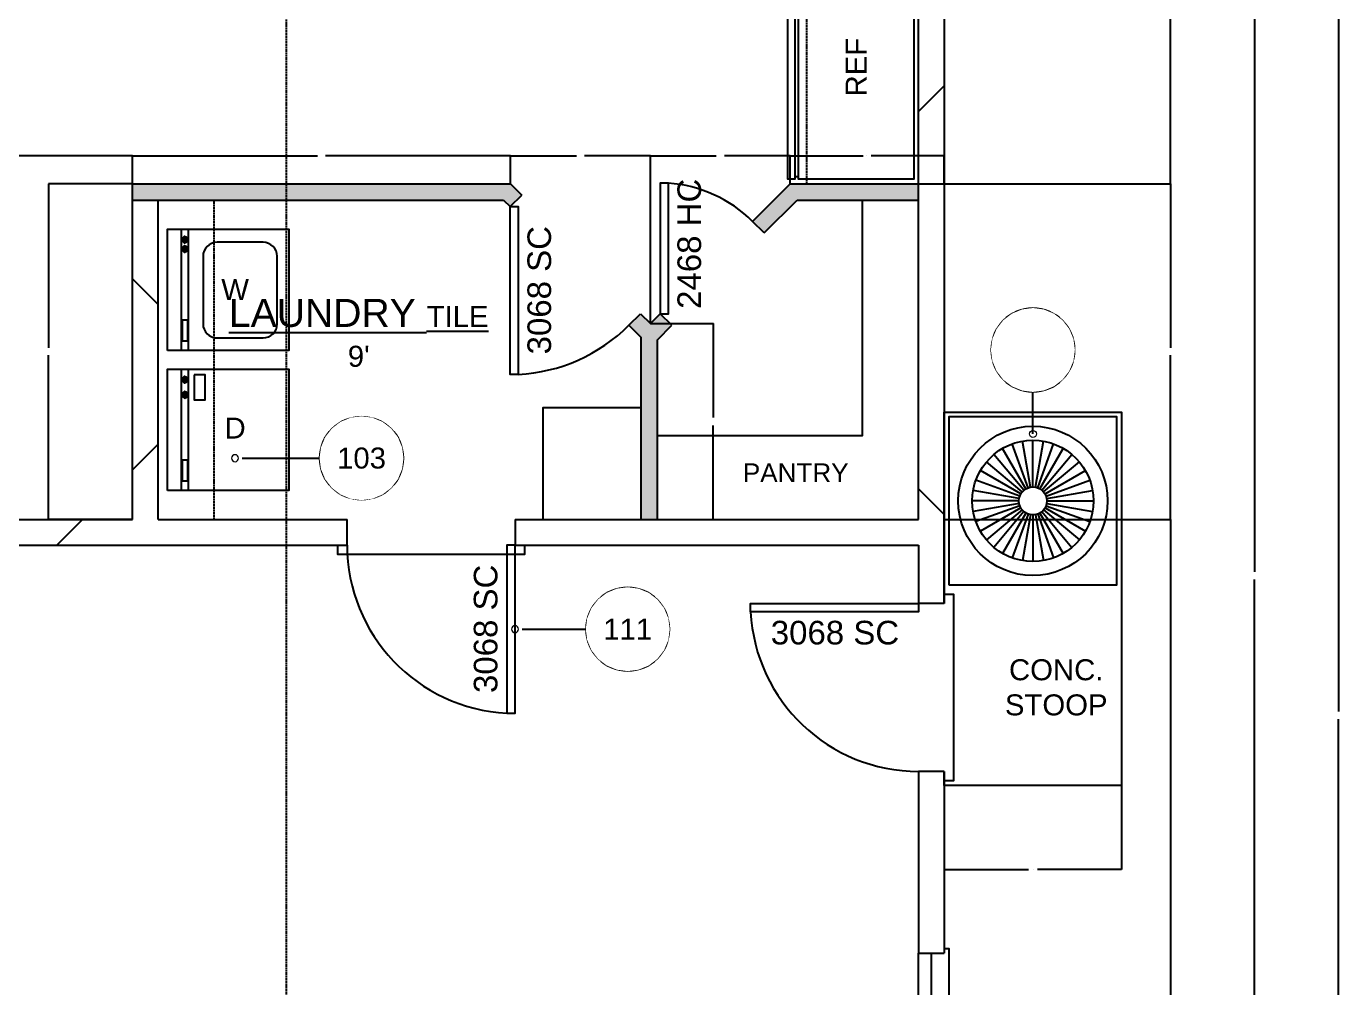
# Model space of a CAD drawing. Header units: inches. Extents: x -534 to 518, y -402 to 336.
# Drawn here: x 150.9 to 432.2, y -82.4 to 123.7 of the extents above; entities that cross this region are included whole.
import ezdxf

# ---------------------------------------------------------------- set-up
doc = ezdxf.new("R2010")
doc.units = ezdxf.units.IN
doc.header["$LTSCALE"] = 48
doc.header["$MEASUREMENT"] = 0
doc.header["$PDMODE"] = 1
doc.header["$PDSIZE"] = -2
doc.linetypes.add('DASH_4', pattern=[0.004511712, 0.003, -0.001511712])
doc.linetypes.add('HIDDEN2', pattern=[0.0045000000000000005, 0.003, -0.0015])
doc.layers.get('0').update_dxf_attribs({"lineweight": 25})
doc.layers.get('DEFPOINTS').update_dxf_attribs({"lineweight": 25})
for name, color, linetype, lineweight, true_color in [('1-CAB', 40, 'Continuous', 25, 0xffbf00), ('1-DIM', 22, 'Continuous', 25, 0xcc3300), ('1-DOOR', 9, 'Continuous', 25, 0xc0c0c0), ('1-FIX', 1, 'Continuous', 25, 0xff0000), ('1-FIX-F', 1, 'Continuous', 25, 0xff0000), ('1-MISC', 40, 'Continuous', 25, 0xffbf00), ('1-POCHE', 8, 'Continuous', 25, 0x808080), ('1-WALL', 3, 'Continuous', 25, 0x00ff00), ('1-WIN', 9, 'Continuous', 25, 0xc0c0c0)]:
    doc.layers.add(name, color=color, linetype=linetype, lineweight=lineweight, true_color=true_color)
for name, color, linetype, lineweight in [('1-RMNAME', 7, 'Continuous', 25), ('1-SECT', 7, 'Continuous', 25), ('1-TEXT', 7, 'Continuous', 25)]:
    doc.layers.add(name, color=color, linetype=linetype, lineweight=lineweight)
doc.styles.add('Arial', font='arial.ttf')
doc.dimstyles.new('ANNOT', dxfattribs={"dimtxt": 0.0833333333333333, "dimasz": 0.18, "dimexe": 0.0024, "dimexo": 0.0015, "dimgap": 0.00216, "dimtad": 1, "dimdec": 3, "dimdsep": 46, "dimlunit": 4, "dimtxsty": 'Arial', "dimblk": 'VW_SLASH', "dimblk1": 'VW_SLASH', "dimblk2": 'VW_SLASH', "dimcen": 0, "dimdle": 0.0024, "dimazin": 0, "dimtfac": 1, "dimtdec": 3, "dimtix": 1, "dimtmove": 0, "dimatfit": 0, "dimldrblk": 'VW_SLASH', "dimfxl": 1, "dimfrac": 2, "dimtolj": 1, "dimarcsym": 0})

# ---------------------------------------------------------------- blocks, each defined once
blk = doc.blocks.new('VW_SLASH')
at = {"color": 0, "linetype": 'ByBlock', "lineweight": -2, "transparency": 16777216}
blk.add_line((0.0133333333333333, 0), (-1, 0), dxfattribs=at)
at = {"color": 0, "linetype": 'Continuous', "lineweight": 5, "transparency": 16777216, "flags": 128}
blk.add_lwpolyline([(0.0057544497166874, 0.0057544497166874), (-0.0057544497166874, -0.0057544497166874)], dxfattribs=at)
blk = doc.blocks.new('*D9')
at = {"layer": '1-DIM', "color": 0, "lineweight": -2}
for p, q in [((347.6861388684384, 17.93284671532844), (396.1870388684436, 17.93284671532843)), ((396.1846388684436, 17.75284671532843), (396.1846388684436, -116.1734449513383)), ((396.1846388684435, -251.8871532846716), (396.1846388684435, -117.960861618005)), ((347.6861388684385, -252.0671532846716), (396.1870388684436, -252.0671532846716))]:
    blk.add_line(p, q, dxfattribs=at)
at = {"layer": 'DEFPOINTS', "color": 0}
for p in [(347.6846388684384, 17.93284671532844), (347.6846388684385, -252.0671532846716), (396.1846388684435, -252.0671532846716)]:
    blk.add_point(p, dxfattribs=at)
at = {"layer": '1-DIM', "color": 0, "lineweight": -2, "xscale": 0.18, "yscale": 0.18, "zscale": 0.18}
for p, rotation in [((396.1846388684436, 17.93284671532843), 89.99999999999999), ((396.1846388684435, -252.0671532846716), 270)]:
    blk.add_blockref('VW_SLASH', p, dxfattribs=dict(at, rotation=rotation))
at = {"layer": '1-DIM', "color": 0, "insert": (396.1846388684436, -117.0671532846716), "char_height": 0.0833333333333333, "attachment_point": 5, "rotation": 89.99999999999999, "style": 'Arial'}
blk.add_mtext('\\A1;22\'-6"', dxfattribs=at)
blk = doc.blocks.new('*D10')
at = {"layer": '1-DIM', "color": 0, "lineweight": -2}
for p, q in [((342.1861388684385, 89.93284671532841), (396.1870388684446, 89.9328467153284)), ((396.1846388684446, 89.75284671532839), (396.1846388684446, 54.7213883819951)), ((396.1846388684446, 18.11284671532843), (396.1846388684446, 53.14430504866175)), ((347.6861388684384, 17.93284671532844), (396.1870388684446, 17.93284671532843))]:
    blk.add_line(p, q, dxfattribs=at)
at = {"layer": 'DEFPOINTS', "color": 0}
for p in [(342.1846388684385, 89.93284671532841), (347.6846388684384, 17.93284671532844), (396.1846388684446, 17.93284671532843)]:
    blk.add_point(p, dxfattribs=at)
at = {"layer": '1-DIM', "color": 0, "lineweight": -2, "xscale": 0.18, "yscale": 0.18, "zscale": 0.18}
for p, rotation in [((396.1846388684446, 89.9328467153284), 90), ((396.1846388684446, 17.93284671532843), 270)]:
    blk.add_blockref('VW_SLASH', p, dxfattribs=dict(at, rotation=rotation))
at = {"layer": '1-DIM', "color": 0, "insert": (396.1846388684446, 53.93284671532842), "char_height": 0.0833333333333333, "attachment_point": 5, "rotation": 90, "style": 'Arial'}
blk.add_mtext("\\A1;6'", dxfattribs=at)
blk = doc.blocks.new('*D12')
at = {"layer": '1-DIM', "color": 0, "lineweight": -2}
for p, q in [((347.6861388684385, 263.9328467153284), (432.1870388684463, 263.9328467153284)), ((432.1846388684463, 263.7528467153284), (432.1846388684463, -23.24486161800496)), ((432.1846388684462, -311.8871532846716), (432.1846388684463, -24.88944495133831)), ((71.68613886843853, -312.0671532846716), (432.1870388684462, -312.0671532846716))]:
    blk.add_line(p, q, dxfattribs=at)
at = {"layer": 'DEFPOINTS', "color": 0}
for p in [(347.6846388684385, 263.9328467153284), (71.68463886843854, -312.0671532846716), (432.1846388684462, -312.0671532846716)]:
    blk.add_point(p, dxfattribs=at)
at = {"layer": '1-DIM', "color": 0, "lineweight": -2, "xscale": 0.18, "yscale": 0.18, "zscale": 0.18}
for p, rotation in [((432.1846388684463, 263.9328467153284), 89.99999999999999), ((432.1846388684462, -312.0671532846716), 270)]:
    blk.add_blockref('VW_SLASH', p, dxfattribs=dict(at, rotation=rotation))
at = {"layer": '1-DIM', "color": 0, "insert": (432.1846388684463, -24.0671532846716), "char_height": 0.0833333333333333, "attachment_point": 5, "rotation": 89.99999999999999, "style": 'Arial'}
blk.add_mtext("\\A1;48'", dxfattribs=at)
blk = doc.blocks.new('*D18')
at = {"layer": '1-DIM', "color": 0, "lineweight": -2}
for p, q in [((347.6861388684385, 263.9328467153284), (414.1870388684432, 263.9328467153284)), ((414.1846388684431, 263.7528467153284), (414.1846388684431, 6.755138381995096)), ((414.1846388684431, -251.8871532846716), (414.1846388684431, 5.110555048661752)), ((347.6861388684385, -252.0671532846716), (414.1870388684431, -252.0671532846716))]:
    blk.add_line(p, q, dxfattribs=at)
at = {"layer": 'DEFPOINTS', "color": 0}
for p in [(347.6846388684385, 263.9328467153284), (347.6846388684385, -252.0671532846716), (414.1846388684431, -252.0671532846716)]:
    blk.add_point(p, dxfattribs=at)
at = {"layer": '1-DIM', "color": 0, "lineweight": -2, "xscale": 0.18, "yscale": 0.18, "zscale": 0.18}
for p, rotation in [((414.1846388684431, 263.9328467153284), 90), ((414.1846388684431, -252.0671532846716), 270)]:
    blk.add_blockref('VW_SLASH', p, dxfattribs=dict(at, rotation=rotation))
at = {"layer": '1-DIM', "color": 0, "insert": (414.1846388684431, 5.932846715328424), "char_height": 0.0833333333333333, "attachment_point": 5, "rotation": 90, "style": 'Arial'}
blk.add_mtext("\\A1;43'", dxfattribs=at)
blk = doc.blocks.new('Group-14')
at = {"flags": 128}
blk.add_lwpolyline([(286.8059592119992, 62.05416705888903), (288.5559592119994, 62.05416705888889), (288.5559592119985, 90.05416705888892), (286.8059592119985, 90.05416705888892), (286.8059592119992, 62.05416705888903)], dxfattribs=at)
at = {"color": 1, "linetype": 'Continuous', "true_color": 0xff0000}
blk.add_arc((286.4868406195761, 61.53855761838864), 28.59057945395065, 45.27843813341097, 85.84983950676121, dxfattribs=at)
blk = doc.blocks.new('Group-15')
at = {"flags": 128}
blk.add_lwpolyline([(255.6846388684385, 12.43284671532841), (253.9346388684385, 12.43284671532841), (253.9346388684397, -23.56715328467165), (255.6846388684398, -23.56715328467165), (255.6846388684385, 12.43284671532841)], dxfattribs=at)
at = {"color": 1, "linetype": 'Continuous', "true_color": 0xff0000}
blk.add_arc((255.7695701561361, 12.47111467654047), 36.08495157922091, 180.0607619792473, 267.0852342857218, dxfattribs=at)
blk = doc.blocks.new('Group-16')
at = {"flags": 128}
blk.add_lwpolyline([(254.6326006680121, 85.03513744744902), (256.3826006680121, 85.03513744744888), (256.3826006680105, 49.03513744744895), (254.6326006680106, 49.0351374474491), (254.6326006680121, 85.03513744744902)], dxfattribs=at)
at = {"color": 1, "linetype": 'Continuous', "true_color": 0xff0000}
blk.add_arc((254.3989584760322, 85.41519967625148), 36.43410166475012, 273.1209922824266, 314.8371826563483, dxfattribs=at)
blk = doc.blocks.new('Group-18')
at = {"flags": 128}
blk.add_lwpolyline([(342.1846388684385, -0.0671532846720185), (342.1846388684385, -1.817153284672047), (306.1846388684384, -1.817153284670758), (306.1846388684384, -0.0671532846707295), (342.1846388684385, -0.0671532846720185)], dxfattribs=at)
at = {"color": 1, "linetype": 'Continuous', "true_color": 0xff0000}
blk.add_arc((342.2229068296505, 0.0177780030255923), 36.08495157922083, 182.9147657142782, 269.9392380207527, dxfattribs=at)
blk = doc.blocks.new('Refer')
for p, q in [((-17.5, -25.75), (-17.5, -26.5)), ((17.5, -25.75), (17.5, -26.5))]:
    blk.add_line(p, q)
at = {"flags": 128}
for points in [[(-18, -1), (18, -1), (18, -25.75), (-18, -25.75)], [(-18, -26.5), (18, -26.5), (18, -28), (-18, -28)]]:
    blk.add_lwpolyline(points, close=True, dxfattribs=at)
blk = doc.blocks.new('Group-25')
at = {"color": 7, "linetype": 'Continuous'}
for p, q in [((342.1846388684385, -147.0671532846716), (342.1846388684385, -75.06715328467159)), ((344.9346388684385, -147.0671532846716), (344.9346388684385, -75.06715328467159))]:
    blk.add_line(p, q, dxfattribs=at)
at = {"color": 7, "linetype": 'Continuous', "flags": 128}
blk.add_lwpolyline([(347.6846388684385, -74.06715328466795), (348.6846388684385, -74.06715328466795), (348.6846388684385, -148.0671532846679), (347.6846388684385, -148.0671532846679)], dxfattribs=at)
at = {"layer": 'DEFPOINTS'}
blk.add_line((347.6846388684385, -75.06715328467159), (347.6846388684385, -75.06715328395158), dxfattribs=at)
blk = doc.blocks.new('AC COND')
for p, q in [((-1.5, 2.598076211353145), (-6.5, 11.25833024919757)), ((-1.026060429976951, 2.819077862357744), (-4.446261863233758, 12.21600407021697)), ((-0.5209445330008293, 2.954423259036503), (-2.257426309670109, 12.80250078915878)), ((0, 3), (0, 13)), ((0.5209445330008293, 2.954423259036503), (2.257426309670109, 12.80250078915878)), ((1.026060429976951, 2.819077862357744), (4.446261863233758, 12.21600407021697)), ((1.5, 2.598076211353145), (6.5, 11.25833024919757)), ((-1.928362829059552, 2.298133329356915), (-8.356238925925027, 9.958577760546632)), ((1.928362829059552, 2.298133329356915), (8.356238925925027, 9.958577760546632)), ((-2.598076211353373, 1.5), (-11.2583302491978, 6.5)), ((-2.298133329356915, 1.928362829059552), (-9.958577760546632, 8.356238925925027)), ((2.298133329356915, 1.928362829059552), (9.958577760546632, 8.356238925925027)), ((2.598076211353373, 1.5), (11.2583302491978, 6.5)), ((-2.819077862357744, 1.026060429976951), (-12.21600407021674, 4.446261863233758)), ((2.819077862357744, 1.026060429976951), (12.21600407021674, 4.446261863233758)), ((-3, 0), (-13, 0)), ((-2.95442325903673, 0.5209445330008293), (-12.80250078915878, 2.257426309670109)), ((2.95442325903673, 0.5209445330008293), (12.80250078915878, 2.257426309670109)), ((3, 0), (13, 0)), ((-2.95442325903673, -0.5209445330008293), (-12.80250078915878, -2.257426309670109)), ((-2.819077862357744, -1.026060429976951), (-12.21600407021674, -4.446261863233758)), ((-2.598076211353373, -1.5), (-11.2583302491978, -6.5)), ((-2.298133329356915, -1.928362829059552), (-9.958577760546632, -8.356238925925027)), ((-1.928362829059552, -2.298133329356915), (-8.356238925925027, -9.958577760546632)), ((-1.5, -2.598076211353145), (-6.5, -11.25833024919757)), ((1.5, -2.598076211353145), (6.5, -11.25833024919757)), ((1.928362829059552, -2.298133329356915), (8.356238925925027, -9.958577760546632)), ((2.298133329356915, -1.928362829059552), (9.958577760546632, -8.356238925925027)), ((2.598076211353373, -1.5), (11.2583302491978, -6.5)), ((2.819077862357744, -1.026060429976951), (12.21600407021674, -4.446261863233758)), ((2.95442325903673, -0.5209445330008293), (12.80250078915878, -2.257426309670109)), ((-1.026060429976951, -2.819077862357744), (-4.446261863233758, -12.21600407021697)), ((-0.5209445330008293, -2.954423259036503), (-2.257426309670109, -12.80250078915878)), ((0, -3), (0, -13)), ((0.5209445330008293, -2.954423259036503), (2.257426309670109, -12.80250078915878)), ((1.026060429976951, -2.819077862357744), (4.446261863233758, -12.21600407021697))]:
    blk.add_line(p, q)
at = {"flags": 128}
blk.add_lwpolyline([(-18, -18), (18, -18), (18, 18), (-18, 18)], close=True, dxfattribs=at)
at = {"color": 8, "true_color": 0x808080}
for radius in [16, 13, 3]:
    blk.add_circle((0, 0), radius, dxfattribs=at)
blk = doc.blocks.new('*D62')
at = {"layer": '1-DIM', "color": 0, "lineweight": -2}
for p, q in [((347.6861388684385, 263.9328467153284), (396.1870388684454, 263.9328467153284)), ((396.1846388684454, 263.7528467153284), (396.1846388684454, 177.8219300486618)), ((396.1846388684454, 90.1128467153284), (396.1846388684454, 176.0437633819951)), ((342.1861388684385, 89.93284671532841), (396.1870388684454, 89.9328467153284))]:
    blk.add_line(p, q, dxfattribs=at)
at = {"layer": 'DEFPOINTS', "color": 0}
for p in [(347.6846388684385, 263.9328467153284), (342.1846388684385, 89.93284671532841), (396.1846388684454, 89.9328467153284)]:
    blk.add_point(p, dxfattribs=at)
at = {"layer": '1-DIM', "color": 0, "lineweight": -2, "xscale": 0.18, "yscale": 0.18, "zscale": 0.18}
for p, rotation in [((396.1846388684454, 263.9328467153284), 90), ((396.1846388684454, 89.9328467153284), 270)]:
    blk.add_blockref('VW_SLASH', p, dxfattribs=dict(at, rotation=rotation))
at = {"layer": '1-DIM', "color": 0, "insert": (396.1846388684454, 176.9328467153284), "char_height": 0.0833333333333333, "attachment_point": 5, "rotation": 90, "style": 'Arial'}
blk.add_mtext('\\A1;14\'-6"', dxfattribs=at)
blk = doc.blocks.new('WASH_DRY_SIDE')
for p, q in [((-28.00000000000003, -5), (-2.000000000000043, -5)), ((2, -5), (27.99999999999997, -5)), ((-28.00000000000003, -6.5), (-2.000000000000043, -6.5)), ((-8.187500000000028, -5.687499999999943), (-8.187500000000028, -5.812499999999943)), ((-7.937500000000029, -5.812499999999943), (-7.937500000000029, -5.749999999999944)), ((-7.937500000000029, -5.749999999999944), (-7.062500000000028, -5.749999999999944)), ((-7.062500000000028, -5.749999999999944), (-7.062500000000028, -5.812499999999943)), ((-6.812500000000028, -5.687499999999943), (-6.812500000000028, -5.812499999999943)), ((-4.937500000000028, -5.687499999999943), (-4.937500000000028, -5.812499999999943)), ((-4.687500000000028, -5.749999999999944), (-3.812500000000028, -5.749999999999944)), ((-4.687500000000028, -5.812499999999943), (-4.687500000000028, -5.749999999999944)), ((-3.812500000000028, -5.749999999999944), (-3.812500000000028, -5.812499999999943)), ((-3.562500000000028, -5.687499999999943), (-3.562500000000028, -5.812499999999943)), ((2, -6.5), (27.99999999999997, -6.5)), ((23.0625, -5.687499999999943), (23.0625, -5.812499999999943)), ((23.3125, -5.749999999999944), (24.1875, -5.749999999999944)), ((23.3125, -5.812499999999943), (23.3125, -5.749999999999944)), ((24.1875, -5.749999999999944), (24.1875, -5.812499999999943)), ((24.4375, -5.687499999999943), (24.4375, -5.812499999999943)), ((25.0625, -5.687499999999943), (25.0625, -5.812499999999943)), ((25.3125, -5.812499999999943), (25.3125, -5.749999999999944)), ((25.3125, -5.749999999999944), (26.1875, -5.749999999999944)), ((26.1875, -5.749999999999944), (26.1875, -5.812499999999943)), ((26.4375, -5.687499999999943), (26.4375, -5.812499999999943))]:
    blk.add_line(p, q)
at = {"flags": 128}
for points in [[(-28.00000000000003, -2), (-2.000000000000043, -2), (-2.000000000000043, -28), (-28.00000000000003, -28)], [(2, -2), (27.99999999999997, -2), (28, -28), (2, -28)], [(-26.00000000000003, -5.1875), (-21.43750000000003, -5.1875), (-21.43750000000003, -6.312499999999999), (-26.00000000000003, -6.312499999999999)], [(4, -5.1875), (8.5625, -5.1875), (8.5625, -6.312499999999999), (4, -6.312499999999999)], [(-3.250000000000028, -7.75), (-8.562500000000028, -7.75), (-8.562500000000028, -10.0625), (-3.250000000000028, -10.0625)], [(-7.937500000000029, -5.812499999999943), (-7.062500000000028, -5.812499999999943), (-7.062500000000028, -5.937499999999943), (-7.937500000000029, -5.937499999999943)], [(-4.687500000000028, -5.812499999999943), (-3.812500000000028, -5.812499999999943), (-3.812500000000028, -5.937499999999943), (-4.687500000000028, -5.937499999999943)], [(23.3125, -5.812499999999943), (24.1875, -5.812499999999943), (24.1875, -5.937499999999943), (23.3125, -5.937499999999943)], [(25.3125, -5.812499999999943), (26.1875, -5.812499999999943), (26.1875, -5.937499999999943), (25.3125, -5.937499999999943)]]:
    blk.add_lwpolyline(points, close=True, dxfattribs=at)
blk.add_lwpolyline([(22.1875, -9.624999999999943), (7.687500000000016, -9.625000000000057, 0.4142135623730968), (4.6875, -12.62500000000006), (4.687499999999987, -22.50000000000005, 0.4142135623730955), (7.687499999999984, -25.50000000000006), (22.1875, -25.50000000000006, 0.4142135623730955), (25.1875, -22.50000000000005), (25.1875, -12.62499999999994, 0.4142135623730955)], format="xyb", close=True, dxfattribs=at)
for centre in [(-7.500000000000028, -5.812499999999943), (-4.250000000000028, -5.812499999999943), (23.75, -5.812499999999943), (25.75, -5.812499999999943)]:
    blk.add_ellipse(centre, major_axis=(0.6875, -1.908195823574488e-16), ratio=0.7272727272727273)
for points in [[(-6.812500000000027, -5.687499999999943), (-6.812500000000027, -5.562499999999943), (-7.500000000000033, -4.999999999999943), (-8.187500000000028, -5.562499999999943), (-8.187500000000028, -5.687499999999943)], [(-3.562500000000028, -5.687499999999943), (-3.562500000000028, -5.562499999999943), (-4.250000000000029, -4.999999999999943), (-4.937500000000028, -5.562499999999943), (-4.937500000000028, -5.687499999999943)], [(24.4375, -5.687499999999943), (24.4375, -5.562499999999943), (23.75, -4.999999999999943), (23.0625, -5.562499999999943), (23.0625, -5.687499999999943)], [(26.4375, -5.687499999999943), (26.4375, -5.562499999999943), (25.75, -4.999999999999943), (25.0625, -5.562499999999943), (25.0625, -5.687499999999943)]]:
    blk.add_open_spline(points, degree=2)
blk = doc.blocks.new('Group-37')
for q in [(366.6846388684384, 45.29255773301455), (366.6846388684384, 36.29255773283442)]:
    blk.add_line((366.6846388684384, 36.29255773301445), q)
at = {"lineweight": 5, "flags": 128}
for points in [[(375.6846388684384, 54.29255773301449, 0.414213562373095), (366.6846388684384, 63.29255773301443, 0.414213562373095), (357.6846388684385, 54.29255773301449, 0.414213562373095), (366.6846388684384, 45.29255773301455, 0.414213562373095)], [(366.6846388684384, 35.54255773301448, -0.414213562373095), (365.9346388684385, 36.29255773301445, -0.414213562373095), (366.6846388684384, 37.04255773301443, -0.414213562373095), (367.4346388684384, 36.29255773301445, -0.414213562373095)]]:
    blk.add_lwpolyline(points, format="xyb", close=True, dxfattribs=at)
at = {"color": 255, "linetype": 'Continuous', "lineweight": 5}
blk.add_wipeout([(375.68463886843847, 54.292557733014505), (375.3779713050401, 56.62192913893722), (374.4788675024985, 58.792557733014476), (373.04859989911745, 60.65651876369349), (371.1846388684385, 62.08678636707443), (369.0140102743612, 62.985890169616056), (366.6846388684385, 63.29255773301445), (364.3552674625158, 62.985890169616056), (362.1846388684386, 62.08678636707443), (360.32067783775955, 60.65651876369349), (358.8904102343785, 58.792557733014476), (357.9913064318369, 56.62192913893722), (357.6846388684386, 54.292557733014505), (357.9913064318369, 51.9631863270918), (358.8904102343785, 49.79255773301453), (360.32067783775955, 47.92859670233551), (362.1846388684386, 46.49832909895457), (364.3552674625158, 45.59922529641295), (366.6846388684385, 45.292557733014554), (369.0140102743612, 45.59922529641295), (371.1846388684385, 46.49832909895457), (373.04859989911745, 47.92859670233551), (374.4788675024985, 49.79255773301453), (375.3779713050401, 51.9631863270918)], dxfattribs=at)
blk = doc.blocks.new('Group-38')
at = {"layer": 'DEFPOINTS', "linetype": 'DASH_4'}
blk.add_line((206.684638868438, -258.0671532846716), (206.6846388684408, 242.9328467153281), dxfattribs=at)
blk = doc.blocks.new('*D112')
at = {"layer": '1-DIM', "color": 0, "lineweight": -2}
for p, q in [((173.6831388684387, 89.93284671532841), (155.6822388684399, 89.93284671532842)), ((155.6846388684399, 89.75284671532842), (155.6846388684399, 54.72138838199511)), ((155.6846388684399, 18.11284671532844), (155.6846388684399, 53.14430504866176)), ((173.6831388684385, 17.93284671532844), (155.6822388684399, 17.93284671532844))]:
    blk.add_line(p, q, dxfattribs=at)
at = {"layer": 'DEFPOINTS', "color": 0}
for p in [(173.6846388684387, 89.93284671532841), (155.6846388684399, 17.93284671532844), (173.6846388684385, 17.93284671532844)]:
    blk.add_point(p, dxfattribs=at)
at = {"layer": '1-DIM', "color": 0, "lineweight": -2, "xscale": 0.18, "yscale": 0.18, "zscale": 0.18}
for p, rotation in [((155.6846388684399, 89.93284671532842), 90), ((155.6846388684399, 17.93284671532844), 270)]:
    blk.add_blockref('VW_SLASH', p, dxfattribs=dict(at, rotation=rotation))
at = {"layer": '1-DIM', "color": 0, "insert": (155.6846388684399, 53.93284671532844), "char_height": 0.0833333333333333, "attachment_point": 5, "rotation": 90, "style": 'Arial'}
blk.add_mtext("\\A1;6'", dxfattribs=at)
blk = doc.blocks.new('*D113')
at = {"layer": '1-DIM', "color": 0, "lineweight": -2}
for p, q in [((173.6846388684387, 89.9343467153284), (173.6846388684387, 95.93524671532832)), ((173.8646388684387, 95.93284671532832), (213.323722201772, 95.93284671532832)), ((254.5046388684386, 95.93284671532832), (215.0455555351053, 95.93284671532832)), ((254.6846388684386, 89.93434671532826), (254.6846388684386, 95.93524671532832))]:
    blk.add_line(p, q, dxfattribs=at)
at = {"layer": 'DEFPOINTS', "color": 0}
for p in [(173.6846388684387, 95.93284671532832), (173.6846388684387, 89.93284671532841), (254.6846388684386, 89.93284671532827)]:
    blk.add_point(p, dxfattribs=at)
at = {"layer": '1-DIM', "color": 0, "lineweight": -2, "xscale": 0.18, "yscale": 0.18, "zscale": 0.18, "rotation": 180}
blk.add_blockref('VW_SLASH', (173.6846388684387, 95.93284671532832), dxfattribs=at)
at = {"layer": '1-DIM', "color": 0, "lineweight": -2, "xscale": 0.18, "yscale": 0.18, "zscale": 0.18}
blk.add_blockref('VW_SLASH', (254.6846388684386, 95.93284671532832), dxfattribs=at)
at = {"layer": '1-DIM', "color": 0, "insert": (214.1846388684386, 95.93284671532832), "char_height": 0.0833333333333333, "attachment_point": 5, "style": 'Arial'}
blk.add_mtext('\\A1;6\'-9"', dxfattribs=at)
blk = doc.blocks.new('*D114')
at = {"layer": '1-DIM', "color": 0, "lineweight": -2}
for p, q in [((254.6846388684386, 89.93434671532826), (254.6846388684386, 95.93524671532832)), ((254.8646388684386, 95.93284671532832), (268.8232638684385, 95.93284671532832)), ((284.5046388684384, 95.93284671532832), (270.5460138684385, 95.93284671532832)), ((284.6846388684384, 59.93434671532842), (284.6846388684384, 95.93524671532832))]:
    blk.add_line(p, q, dxfattribs=at)
at = {"layer": 'DEFPOINTS', "color": 0}
for p in [(254.6846388684386, 95.93284671532832), (254.6846388684386, 89.93284671532827), (284.6846388684384, 59.93284671532842)]:
    blk.add_point(p, dxfattribs=at)
at = {"layer": '1-DIM', "color": 0, "lineweight": -2, "xscale": 0.18, "yscale": 0.18, "zscale": 0.18, "rotation": 180}
blk.add_blockref('VW_SLASH', (254.6846388684386, 95.93284671532832), dxfattribs=at)
at = {"layer": '1-DIM', "color": 0, "lineweight": -2, "xscale": 0.18, "yscale": 0.18, "zscale": 0.18}
blk.add_blockref('VW_SLASH', (284.6846388684384, 95.93284671532832), dxfattribs=at)
at = {"layer": '1-DIM', "color": 0, "insert": (269.6846388684385, 95.93284671532832), "char_height": 0.0833333333333333, "attachment_point": 5, "style": 'Arial'}
blk.add_mtext('\\A1;2\'-6"', dxfattribs=at)
blk = doc.blocks.new('*D115')
at = {"layer": '1-DIM', "color": 0, "lineweight": -2}
for p, q in [((284.6846388684384, 59.93434671532842), (284.6846388684384, 95.93524671532832)), ((284.8646388684384, 95.93284671532832), (298.8232638684384, 95.93284671532832)), ((314.5046388684384, 95.93284671532832), (300.5460138684384, 95.93284671532832)), ((314.6846388684384, 89.9343467153284), (314.6846388684384, 95.93524671532832))]:
    blk.add_line(p, q, dxfattribs=at)
at = {"layer": 'DEFPOINTS', "color": 0}
for p in [(284.6846388684384, 95.93284671532832), (314.6846388684384, 89.93284671532841), (284.6846388684384, 59.93284671532842)]:
    blk.add_point(p, dxfattribs=at)
at = {"layer": '1-DIM', "color": 0, "lineweight": -2, "xscale": 0.18, "yscale": 0.18, "zscale": 0.18, "rotation": 180}
blk.add_blockref('VW_SLASH', (284.6846388684384, 95.93284671532832), dxfattribs=at)
at = {"layer": '1-DIM', "color": 0, "lineweight": -2, "xscale": 0.18, "yscale": 0.18, "zscale": 0.18}
blk.add_blockref('VW_SLASH', (314.6846388684384, 95.93284671532832), dxfattribs=at)
at = {"layer": '1-DIM', "color": 0, "insert": (299.6846388684384, 95.93284671532832), "char_height": 0.0833333333333333, "attachment_point": 5, "style": 'Arial'}
blk.add_mtext('\\A1;2\'-6"', dxfattribs=at)
blk = doc.blocks.new('*D116')
at = {"layer": '1-DIM', "color": 0, "lineweight": -2}
for p, q in [((314.6846388684384, 89.9343467153284), (314.6846388684384, 95.93524671532832)), ((314.8646388684384, 95.93284671532832), (330.3232638684385, 95.93284671532832)), ((347.5046388684385, 95.93284671532832), (332.0460138684385, 95.93284671532832)), ((347.6846388684385, 89.9343467153284), (347.6846388684385, 95.93524671532832))]:
    blk.add_line(p, q, dxfattribs=at)
at = {"layer": 'DEFPOINTS', "color": 0}
for p in [(314.6846388684384, 95.93284671532832), (314.6846388684384, 89.93284671532841), (347.6846388684385, 89.93284671532841)]:
    blk.add_point(p, dxfattribs=at)
at = {"layer": '1-DIM', "color": 0, "lineweight": -2, "xscale": 0.18, "yscale": 0.18, "zscale": 0.18, "rotation": 180}
blk.add_blockref('VW_SLASH', (314.6846388684384, 95.93284671532832), dxfattribs=at)
at = {"layer": '1-DIM', "color": 0, "lineweight": -2, "xscale": 0.18, "yscale": 0.18, "zscale": 0.18}
blk.add_blockref('VW_SLASH', (347.6846388684385, 95.93284671532832), dxfattribs=at)
at = {"layer": '1-DIM', "color": 0, "insert": (331.1846388684385, 95.93284671532832), "char_height": 0.0833333333333333, "attachment_point": 5, "style": 'Arial'}
blk.add_mtext('\\A1;2\'-9"', dxfattribs=at)
blk = doc.blocks.new('*D117')
at = {"layer": '1-DIM', "color": 0, "lineweight": -2}
for p, q in [((284.6861388684384, 59.93284671532842), (298.1870388684404, 59.93284671532842)), ((298.1846388684403, 59.75284671532842), (298.1846388684403, 39.79347171532845)), ((298.1846388684403, 18.11284671532844), (298.1846388684403, 38.0722217153284)), ((286.1861388684385, 17.93284671532844), (298.1870388684404, 17.93284671532844))]:
    blk.add_line(p, q, dxfattribs=at)
at = {"layer": 'DEFPOINTS', "color": 0}
for p in [(284.6846388684384, 59.93284671532842), (286.1846388684385, 17.93284671532844), (298.1846388684403, 17.93284671532844)]:
    blk.add_point(p, dxfattribs=at)
at = {"layer": '1-DIM', "color": 0, "lineweight": -2, "xscale": 0.18, "yscale": 0.18, "zscale": 0.18}
for p, rotation in [((298.1846388684403, 59.93284671532842), 90), ((298.1846388684403, 17.93284671532844), 270)]:
    blk.add_blockref('VW_SLASH', p, dxfattribs=dict(at, rotation=rotation))
at = {"layer": '1-DIM', "color": 0, "insert": (298.1846388684403, 38.93284671532842), "char_height": 0.0833333333333333, "attachment_point": 5, "rotation": 90, "style": 'Arial'}
blk.add_mtext('\\A1;3\'-6"', dxfattribs=at)
blk = doc.blocks.new('*D118')
at = {"layer": '1-DIM', "color": 0, "lineweight": -2}
for p, q in [((347.6846388684385, -39.06865328466981), (347.6846388684385, -57.06955328466984)), ((385.6846388684384, -39.06865328466981), (385.6846388684384, -57.06955328466984)), ((347.8646388684385, -57.06715328466984), (365.7178472017717, -57.06715328466984)), ((385.5046388684383, -57.06715328466984), (367.6514305351051, -57.06715328466984))]:
    blk.add_line(p, q, dxfattribs=at)
at = {"layer": 'DEFPOINTS', "color": 0}
for p in [(347.6846388684385, -39.06715328466981), (385.6846388684384, -39.06715328466981), (347.6846388684385, -57.06715328466984)]:
    blk.add_point(p, dxfattribs=at)
at = {"layer": '1-DIM', "color": 0, "lineweight": -2, "xscale": 0.18, "yscale": 0.18, "zscale": 0.18, "rotation": 180}
blk.add_blockref('VW_SLASH', (347.6846388684385, -57.06715328466984), dxfattribs=at)
at = {"layer": '1-DIM', "color": 0, "lineweight": -2, "xscale": 0.18, "yscale": 0.18, "zscale": 0.18}
blk.add_blockref('VW_SLASH', (385.6846388684384, -57.06715328466984), dxfattribs=at)
at = {"layer": '1-DIM', "color": 0, "insert": (366.6846388684384, -57.06715328466984), "char_height": 0.0833333333333333, "attachment_point": 5, "style": 'Arial'}
blk.add_mtext('\\A1;36" MIN.', dxfattribs=at)
blk = doc.blocks.new('*D125')
at = {"layer": '1-DIM', "color": 0, "lineweight": -2}
for p, q in [((65.68463886843891, 107.9313467153285), (65.68463886843891, 95.93044671532833)), ((65.86463886843892, 95.93284671532832), (118.8963472017721, 95.93284671532832)), ((173.5046388684387, 95.93284671532832), (120.4729305351054, 95.93284671532832)), ((173.6846388684387, 89.9343467153284), (173.6846388684387, 95.93524671532832))]:
    blk.add_line(p, q, dxfattribs=at)
at = {"layer": 'DEFPOINTS', "color": 0}
for p in [(65.68463886843891, 107.9328467153285), (173.6846388684387, 95.93284671532832), (173.6846388684387, 89.93284671532841)]:
    blk.add_point(p, dxfattribs=at)
at = {"layer": '1-DIM', "color": 0, "lineweight": -2, "xscale": 0.18, "yscale": 0.18, "zscale": 0.18, "rotation": 180}
blk.add_blockref('VW_SLASH', (65.68463886843891, 95.93284671532832), dxfattribs=at)
at = {"layer": '1-DIM', "color": 0, "lineweight": -2, "xscale": 0.18, "yscale": 0.18, "zscale": 0.18}
blk.add_blockref('VW_SLASH', (173.6846388684387, 95.93284671532832), dxfattribs=at)
at = {"layer": '1-DIM', "color": 0, "insert": (119.6846388684388, 95.93284671532832), "char_height": 0.0833333333333333, "attachment_point": 5, "style": 'Arial'}
blk.add_mtext("\\A1;9'", dxfattribs=at)
blk = doc.blocks.new('PHA-KEY')
at = {"lineweight": 5, "transparency": 33554687, "flags": 128}
blk.add_lwpolyline([(0.1875, 0, 0.414213562373095), (0, 0.1874999999999999, 0.4142135623730951), (-0.1875, 0, 0.414213562373095), (0, -0.1874999999999999, 0.414213562373095)], format="xyb", close=True, dxfattribs=at)
at = {"color": 255, "linetype": 'Continuous', "lineweight": 5, "transparency": 33554687}
blk.add_wipeout([(-0.18749999999999997, -5.551115123125783e-17), (-0.18111109242920034, -0.048528570956722694), (-0.16237976320958225, -0.09375000000000006), (-0.13258252147247762, -0.13258252147247768), (-0.09374999999999996, -0.16237976320958228), (-0.048528570956722646, -0.18111109242920034), (-9.301115123125782e-17, -0.18749999999999997), (0.048528570956722465, -0.18111109242920034), (0.0937499999999998, -0.16237976320958233), (0.1325825214724774, -0.13258252147247784), (0.16237976320958203, -0.09375000000000017), (0.1811110924292001, -0.04852857095672303), (0.18749999999999986, -4.440892098500626e-16), (0.1811110924292003, 0.04852857095672214), (0.16237976320958236, 0.0937499999999995), (0.1325825214724779, 0.13258252147247712), (0.09375000000000043, 0.16237976320958175), (0.048528570956723215, 0.18111109242920004), (6.56988848768742e-16, 0.18749999999999983), (-0.04852857095672194, 0.18111109242920037), (-0.09374999999999932, 0.16237976320958264), (-0.132582521472477, 0.13258252147247812), (-0.16237976320958178, 0.09375000000000072), (-0.1811110924292, 0.04852857095672358)], dxfattribs=at)
blk = doc.blocks.new('_Dot')
at = {"color": 7, "linetype": 'Continuous', "lineweight": 25}
blk.add_line((-0.5, 0), (-1, 0), dxfattribs=at)
at = {"color": 7, "linetype": 'Continuous', "lineweight": 5, "flags": 128}
blk.add_lwpolyline([(-0.25, 0, 0.414213562373095), (0, -0.2499999999999999, 0.414213562373095), (0.25, 0, 0.414213562373095), (0, 0.2499999999999999, 0.414213562373095)], format="xyb", close=True, dxfattribs=at)
blk = doc.blocks.new('Group-55')
at = {"layer": '1-TEXT', "linetype": 'Continuous', "lineweight": 25}
blk.add_line((198.6762339048515, 31.0902170507745), (205.5288095094784, 31.0902170507745), dxfattribs=at)
at = {"layer": '1-TEXT', "xscale": -48, "yscale": 48}
blk.add_blockref('PHA-KEY', (222.7788095094784, 31.0902170507745), dxfattribs=at)
at = {"layer": '1-TEXT', "xscale": 3, "yscale": 3, "zscale": 3, "rotation": 180}
blk.add_blockref('_Dot', (195.6762339048515, 31.0902170507745), dxfattribs=at)
at = {"layer": '1-TEXT', "linetype": 'Continuous', "lineweight": 25}
blk.add_line((205.5288095094784, 31.0902170507745), (213.7788095094784, 31.0902170507745), dxfattribs=at)
at = {"layer": '1-TEXT', "transparency": 33554687, "insert": (222.7788095094784, 31.0902170507745), "char_height": 4.5, "attachment_point": 5, "line_spacing_factor": 0.25, "style": 'Arial'}
blk.add_mtext('103', dxfattribs=at)
blk = doc.blocks.new('Group-60')
at = {"layer": '1-TEXT', "linetype": 'Continuous', "lineweight": 25}
blk.add_line((258.6846388684393, -5.567153284671618), (262.5914787869023, -5.567153284671618), dxfattribs=at)
at = {"layer": '1-TEXT', "xscale": 48, "yscale": 48, "zscale": 48}
blk.add_blockref('PHA-KEY', (279.8414787869023, -5.567153284671618), dxfattribs=at)
at = {"layer": '1-TEXT', "xscale": 3, "yscale": 3, "zscale": 3, "rotation": 180}
blk.add_blockref('_Dot', (255.6846388684392, -5.567153284671618), dxfattribs=at)
at = {"layer": '1-TEXT', "linetype": 'Continuous', "lineweight": 25}
blk.add_line((262.5914787869023, -5.567153284671618), (270.8414787869023, -5.567153284671618), dxfattribs=at)
at = {"layer": '1-TEXT', "transparency": 33554687, "insert": (279.8414787869023, -5.567153284671618), "char_height": 4.5, "attachment_point": 5, "line_spacing_factor": 0.25, "style": 'Arial'}
blk.add_mtext('111', dxfattribs=at)

msp = doc.modelspace()

# ---------------------------------------------------------------- hatches: boundary and pattern name
at = {"layer": '1-POCHE', "linetype": 'Continuous', "lineweight": 25, "true_color": 0x808080}
h = msp.add_hatch(dxfattribs=at)
h.set_pattern_fill('ANSI37', color=8, scale=41.66666666666668, angle=1.149e-13, style=0, pattern_type=2)
h.set_pattern_definition([(44.99999999999987, (301.6846388682084, 200131.9328467154), (-66.29126073623874, 66.29126073623898), []), (134.9999999999999, (301.6846388682084, 200131.9328467154), (-66.29126073623897, -66.29126073623874), [])])
h.paths.add_polyline_path([(347.6846388684385, 263.9328467153284), (300.1846388684383, 263.9328467153284), (300.1846388684383, 258.4328467153284), (342.1846388684385, 258.4328467153284), (342.1846388684385, 17.93284671532844), (255.6846388684391, 17.93284671532844), (255.6846388684391, 12.43284671532841), (342.1846388684385, 12.43284671532841), (342.1846388684385, -0.0671532846715889), (347.6846388684385, -0.0671532846715889)])
at = {"layer": '1-POCHE', "linetype": 'Continuous', "lineweight": 0, "true_color": 0x808080}
for points in [[(254.6846388684387, 89.93284671532827), (173.6846388684385, 89.93284671532841), (173.6846388684387, 86.43284671532835), (253.2348914001329, 86.43284671532835), (254.6326006680118, 85.0351374474493), (257.1074744021646, 87.51001118160211)], [(342.1846388684386, 89.93284671532841), (314.6846388684386, 89.93284671532841), (306.6049490852222, 81.85315693211196), (309.0798228193726, 79.3782831979567), (316.1343863367443, 86.43284671532835), (342.1846388684385, 86.43284671532835)], [(289.2808329461491, 59.57929332473336), (286.805959211999, 62.05416705888874), (284.6846388684384, 59.93284671532842), (282.563318524879, 62.05416705888774), (280.0884447907262, 59.57929332473478), (282.6846388684385, 56.98309924702262), (282.6846388684385, 17.93284671532844), (286.1846388684385, 17.93284671532844), (286.1846388684385, 56.48309924702259)]]:
    msp.add_hatch(color=8, dxfattribs=at).paths.add_polyline_path(points)
at = {"layer": '1-POCHE', "linetype": 'Continuous', "lineweight": 25, "true_color": 0x808080}
h = msp.add_hatch(dxfattribs=at)
h.set_pattern_fill('ANSI37', color=8, scale=41.66666666666667, angle=1.149e-13, style=0, pattern_type=2)
h.set_pattern_definition([(44.99999999999987, (127.8096388682091, 199917.1828467154), (-66.29126073623873, 66.29126073623898), []), (134.9999999999999, (127.8096388682091, 199917.1828467154), (-66.29126073623895, -66.29126073623873), [])])
h.paths.add_polyline_path([(219.6846388684407, 17.93284671532844), (179.1846388684386, 17.93284671532844), (179.1846388684386, 86.43284671532835), (173.6846388684385, 86.43284671532835), (173.6846388684387, 17.93284671532844), (65.68463886843863, 17.93284671532844), (65.68463886843834, -30.0671532846713), (71.18463886843837, -30.0671532846713), (71.18463886843851, -26.56715328467139), (83.68463886843851, -26.56715328467139), (83.68463886843851, -69.56715328467142), (71.18463886843851, -69.56715328467142), (71.18463886843851, -66.06715328467136), (65.68463886843848, -66.06715328467136), (65.68463886843848, -198.5671532846717), (35.93463886843857, -198.5671532846717), (35.93463886843857, -204.0671532846715), (65.68463886843834, -204.0671532846715), (65.68463886843848, -252.0671532846716), (110.6846388684385, -252.0671532846716), (110.6846388684386, -246.5671532846715), (71.18463886843837, -246.5671532846715), (71.18463886843837, -75.0671532846713), (89.18463886843854, -75.0671532846713), (89.18463886843854, -21.06715328467136), (71.18463886843851, -21.06715328467136), (71.18463886843851, 12.43284671532841), (219.6846388684407, 12.43284671532841)])
h = msp.add_hatch(dxfattribs=at)
h.set_pattern_fill('ANSI37', color=8, scale=41.66666666666668, angle=1.149e-13, style=0, pattern_type=2)
h.set_pattern_definition([(44.99999999999987, (344.9346388682079, 199944.4328467154), (-66.29126073623874, 66.29126073623898), []), (134.9999999999999, (344.9346388682079, 199944.4328467154), (-66.29126073623897, -66.29126073623874), [])])
h.paths.add_polyline_path([(347.6846388684385, -36.06715328466979), (342.1846388684385, -36.06715328466979), (342.1846388684385, -75.06715328467159), (347.6846388684385, -75.06715328467159)])

# ---------------------------------------------------------------- linework, layer by layer
at = {"layer": '1-CAB', "linetype": 'HIDDEN2'}
for p, q in [((318.1846388684385, 127.9328467153285), (318.1846388684385, 89.93284671532841)), ((191.1846388684385, 17.93284671532844), (191.1846388684385, 86.43284671532835))]:
    msp.add_line(p, q, dxfattribs=at)
at = {"layer": '1-CAB', "flags": 128}
for points in [[(286.1846388684385, 35.93284671532847), (330.1846388684385, 35.93284671532847), (330.1846388684385, 86.43284671532835)], [(261.6846388684385, 17.93284671532844), (261.6846388684385, 41.93284671532839), (282.6846388684385, 41.93284671532839)]]:
    msp.add_lwpolyline(points, dxfattribs=at)
at = {"layer": '1-DOOR', "flags": 128}
for points in [[(257.6846388684389, 12.43284671532841), (257.6846388684389, 10.43284671532844), (217.6846388684407, 10.43284671532844), (217.6846388684407, 12.43284671532841)], [(347.6846388684385, 1.932846715328383), (349.6846388684385, 1.932846715328383), (349.6846388684385, -38.06715328466976), (347.6846388684385, -38.06715328466976)]]:
    msp.add_lwpolyline(points, dxfattribs=at)
at = {"layer": '1-MISC', "flags": 128}
msp.add_lwpolyline([(347.6846388684385, -0.0671532846697269), (347.6846388684385, 40.93284671533019), (385.6846388684384, 40.93284671533019), (385.6846388684384, -39.06715328466981), (347.6846388684385, -39.06715328466981), (347.6846388684385, -36.06715328466979)], dxfattribs=at)
at = {"layer": '1-WALL'}
for p, q in [((347.6846388684385, 263.9328467153284), (347.6846388684385, -0.0671532846715889)), ((342.1846388684385, 17.93284671532844), (342.1846388684385, 258.4328467153284)), ((173.6846388684385, 17.93284671532844), (173.6846388684385, 89.93284671532841)), ((173.6846388684385, 89.93284671532841), (254.6846388684386, 89.93284671532827)), ((254.6326006680118, 85.0351374474493), (257.1074744021651, 87.5100111816024)), ((254.6846388684386, 89.93284671532827), (257.1074744021648, 87.51001118160211)), ((306.6049490852222, 81.85315693211196), (314.6846388684384, 89.93284671532841)), ((314.6846388684384, 89.93284671532841), (342.1846388684385, 89.93284671532841)), ((173.6846388684385, 86.43284671532835), (253.2348914001329, 86.43284671532835)), ((179.1846388684386, 17.93284671532844), (179.1846388684386, 86.43284671532835)), ((253.2348914001329, 86.43284671532835), (254.6326006680118, 85.0351374474493)), ((309.0798228193726, 79.37828319795656), (316.1343863367443, 86.43284671532835)), ((316.1343863367443, 86.43284671532835), (342.1846388684385, 86.43284671532835)), ((309.0798228193726, 79.37828319795656), (306.6049490852228, 81.85315693211137)), ((280.0884447907262, 59.57929332473478), (282.5633185248791, 62.05416705888774)), ((282.5633185248791, 62.05416705888774), (284.6846388684384, 59.93284671532842)), ((284.6846388684384, 59.93284671532842), (286.8059592119989, 62.05416705888874)), ((289.2808329461491, 59.57929332473307), (286.8059592119996, 62.05416705888803)), ((280.0884447907262, 59.57929332473478), (282.6846388684385, 56.98309924702262)), ((286.1846388684385, 56.48309924702259), (289.2808329461491, 59.57929332473321)), ((282.6846388684385, 17.93284671532844), (282.6846388684385, 56.98309924702262)), ((286.1846388684385, 17.93284671532844), (286.1846388684385, 56.48309924702259)), ((65.68463886843848, 17.93284671532844), (173.6846388684385, 17.93284671532844)), ((179.1846388684386, 17.93284671532844), (219.6846388684407, 17.93284671532844)), ((219.6846388684407, 12.43284671532841), (219.6846388684407, 17.93284671532844)), ((255.6846388684389, 17.93284671532844), (342.1846388684385, 17.93284671532844)), ((255.6846388684389, 17.93284671532844), (255.6846388684389, 12.43284671532841)), ((71.18463886843851, 12.43284671532841), (219.6846388684407, 12.43284671532841)), ((255.6846388684389, 12.43284671532841), (342.1846388684385, 12.43284671532841)), ((342.1846388684385, 12.43284671532841), (342.1846388684385, -0.0671532846715889)), ((347.6846388684385, -0.0671532846715889), (342.1846388684385, -0.0671532846715889)), ((342.1846388684385, -36.06715328466979), (342.1846388684385, -75.06715328467159)), ((347.6846388684385, -36.06715328466979), (342.1846388684385, -36.06715328466979)), ((347.6846388684385, -36.06715328466979), (347.6846388684385, -75.06715328467159)), ((342.1846388684385, -75.06715328467159), (347.6846388684385, -75.06715328467159))]:
    msp.add_line(p, q, dxfattribs=at)

# ---------------------------------------------------------------- block references
at = {"layer": '1-DOOR'}
for name in ['Group-14', 'Group-16', 'Group-15', 'Group-18']:
    msp.add_blockref(name, (0, 0), dxfattribs=at)
at = {"layer": '1-FIX', "rotation": 270}
msp.add_blockref('Refer', (342.1846388684385, 108.9328467153284), dxfattribs=at)
at = {"layer": '1-FIX-F', "rotation": 90}
msp.add_blockref('WASH_DRY_SIDE', (179.1846388684386, 52.18284671532847), dxfattribs=at)
at = {"layer": '1-FIX-F'}
msp.add_blockref('AC COND', (366.6846388684384, 21.93284671533025), dxfattribs=at)
at = {"layer": '1-WIN'}
msp.add_blockref('Group-25', (0, 0), dxfattribs=at)

# ---------------------------------------------------------------- texts
at = {"color": 7, "insert": (328.8096388684384, 114.9328467153284), "char_height": 4.499999999999999, "attachment_point": 5, "rotation": 90, "line_spacing_factor": 0.25, "style": 'Arial'}
msp.add_mtext('REF', dxfattribs=at)
at = {"color": 7, "char_height": 4.5, "attachment_point": 5, "line_spacing_factor": 0.25, "style": 'Arial'}
for s, insert in [('W', (195.6846388684282, 67.255004149734)), ('D', (195.6846388684352, 37.55019365410003))]:
    msp.add_mtext(s, dxfattribs=dict(at, insert=insert))
at = {"insert": (366.6846388684384, 54.29255773301449), "char_height": 4.5, "attachment_point": 5, "line_spacing_factor": 0.25, "style": 'Arial'}
msp.add_mtext('110', dxfattribs=at)
at = {"layer": '1-RMNAME', "insert": (222.1846388684386, 57.93284671532844), "char_height": 5.999999999999999, "attachment_point": 5, "line_spacing_factor": 1.004016064257028, "style": 'Arial'}
msp.add_mtext("{\\LLAUNDRY }{\\H0.75x;\\LTILE}{\\H1x;\\L\\P}{\\H0.75x;\\l9'}", dxfattribs=at)
at = {"layer": '1-TEXT', "attachment_point": 5, "rotation": 90, "line_spacing_factor": 1.004016064257028, "style": 'Arial'}
for s, insert, char_height in [('2468 HC', (293.0559592119988, 77.05416705888904), 5.062500000000007), ('3068 SC', (260.9077869952685, 67.1059311846131), 5.062500000000008), ('3068 SC', (249.409452541182, -5.49635954750721), 5.062500000000008)]:
    msp.add_mtext(s, dxfattribs=dict(at, insert=insert, char_height=char_height))
at = {"layer": '1-TEXT', "attachment_point": 5, "line_spacing_factor": 1.004016064257028, "style": 'Arial'}
for s, insert, char_height in [('PANTRY', (315.8453087880022, 27.97379361065919), 4), ('3068 SC', (324.2554326056029, -6.342339611928407), 5.062500000000008), ('CONC.\\PSTOOP', (371.6846388684386, -18.06715328466976), 4.499999999999999)]:
    msp.add_mtext(s, dxfattribs=dict(at, insert=insert, char_height=char_height))

# ---------------------------------------------------------------- dimensions: what is measured, and where the dimension line sits
at = {"layer": '1-DIM'}
for base, p1, p2, picture, middle in [((432.1846388684462, -312.0671532846716), (347.6846388684385, 263.9328467153284), (71.68463886843854, -312.0671532846716), '*D12', (432.1846388684463, -24.0671532846716)), ((396.1846388684454, 89.9328467153284), (347.6846388684385, 263.9328467153284), (342.1846388684385, 89.93284671532841), '*D62', (396.1846388684454, 176.9328467153284)), ((414.1846388684431, -252.0671532846716), (347.6846388684385, 263.9328467153284), (347.6846388684385, -252.0671532846716), '*D18', (414.1846388684431, 5.932846715328424)), ((155.6846388684399, 17.93284671532844), (173.6846388684387, 89.93284671532841), (173.6846388684385, 17.93284671532844), '*D112', (155.6846388684399, 53.93284671532844)), ((396.1846388684446, 17.93284671532843), (342.1846388684385, 89.93284671532841), (347.6846388684384, 17.93284671532844), '*D10', (396.1846388684446, 53.93284671532842)), ((298.1846388684403, 17.93284671532844), (284.6846388684384, 59.93284671532842), (286.1846388684385, 17.93284671532844), '*D117', (298.1846388684403, 38.93284671532842)), ((396.1846388684435, -252.0671532846716), (347.6846388684384, 17.93284671532844), (347.6846388684385, -252.0671532846716), '*D9', (396.1846388684436, -117.0671532846716))]:
    dim = msp.add_linear_dim(base=base, p1=p1, p2=p2, angle=270, dimstyle='ANNOT', override={"dimtxt": 0.0833333333333333, "dimgap": 0.7499999999999999, "dimtad": 0, "dimdec": 0, "dimpost": '<>', "dimtxsty": 'Arial'}, dxfattribs=at)
    dim.commit()
    dim.dimension.update_dxf_attribs({"geometry": picture, "text_midpoint": middle})
for base, p1, p2, picture, middle in [((173.6846388684387, 95.93284671532832), (65.68463886843891, 107.9328467153285), (173.6846388684387, 89.93284671532841), '*D125', (119.6846388684388, 95.93284671532832)), ((254.6846388684386, 95.93284671532832), (284.6846388684384, 59.93284671532842), (254.6846388684386, 89.93284671532827), '*D114', (269.6846388684385, 95.93284671532832)), ((284.6846388684384, 95.93284671532832), (314.6846388684384, 89.93284671532841), (284.6846388684384, 59.93284671532842), '*D115', (299.6846388684384, 95.93284671532832)), ((314.6846388684384, 95.93284671532832), (347.6846388684385, 89.93284671532841), (314.6846388684384, 89.93284671532841), '*D116', (331.1846388684385, 95.93284671532832))]:
    dim = msp.add_linear_dim(base=base, p1=p1, p2=p2, dimstyle='ANNOT', override={"dimtxt": 0.0833333333333333, "dimgap": 0.7499999999999999, "dimtad": 0, "dimdec": 0, "dimpost": '<>', "dimtxsty": 'Arial'}, dxfattribs=at)
    dim.commit()
    dim.dimension.update_dxf_attribs({"geometry": picture, "text_midpoint": middle})
dim = msp.add_linear_dim(base=(347.6846388684385, -57.06715328466984), p1=(385.6846388684384, -39.06715328466981), p2=(347.6846388684385, -39.06715328466981), text='36" MIN.', dimstyle='ANNOT', override={"dimtxt": 0.0833333333333333, "dimgap": 0.7499999999999999, "dimtad": 0, "dimdec": 0, "dimpost": '<>', "dimtxsty": 'Arial'}, dxfattribs=at)
dim.commit()
dim.dimension.update_dxf_attribs({"geometry": '*D118', "text_midpoint": (366.6846388684384, -57.06715328466984)})

# ---------------------------------------------------------------- next in the draw order: block references
at = {"layer": '1-SECT'}
msp.add_blockref('Group-38', (0, 0), dxfattribs=at)
at = {"layer": '1-TEXT'}
for name in ['Group-37', 'Group-60']:
    msp.add_blockref(name, (0, 0), dxfattribs=at)

# ---------------------------------------------------------------- next in the draw order: block references
msp.add_blockref('Group-55', (0, 0), dxfattribs=at)

# ---------------------------------------------------------------- next in the draw order: dimensions: what is measured, and where the dimension line sits
at = {"layer": '1-DIM'}
dim = msp.add_linear_dim(base=(173.6846388684387, 95.93284671532832), p1=(254.6846388684386, 89.93284671532827), p2=(173.6846388684387, 89.93284671532841), dimstyle='ANNOT', override={"dimtxt": 0.0833333333333333, "dimgap": 0.7499999999999999, "dimtad": 0, "dimdec": 0, "dimpost": '<>', "dimtxsty": 'Arial'}, dxfattribs=at)
dim.commit()
dim.dimension.update_dxf_attribs({"geometry": '*D113', "text_midpoint": (214.1846388684386, 95.93284671532832)})

doc.saveas('drawing.dxf')
